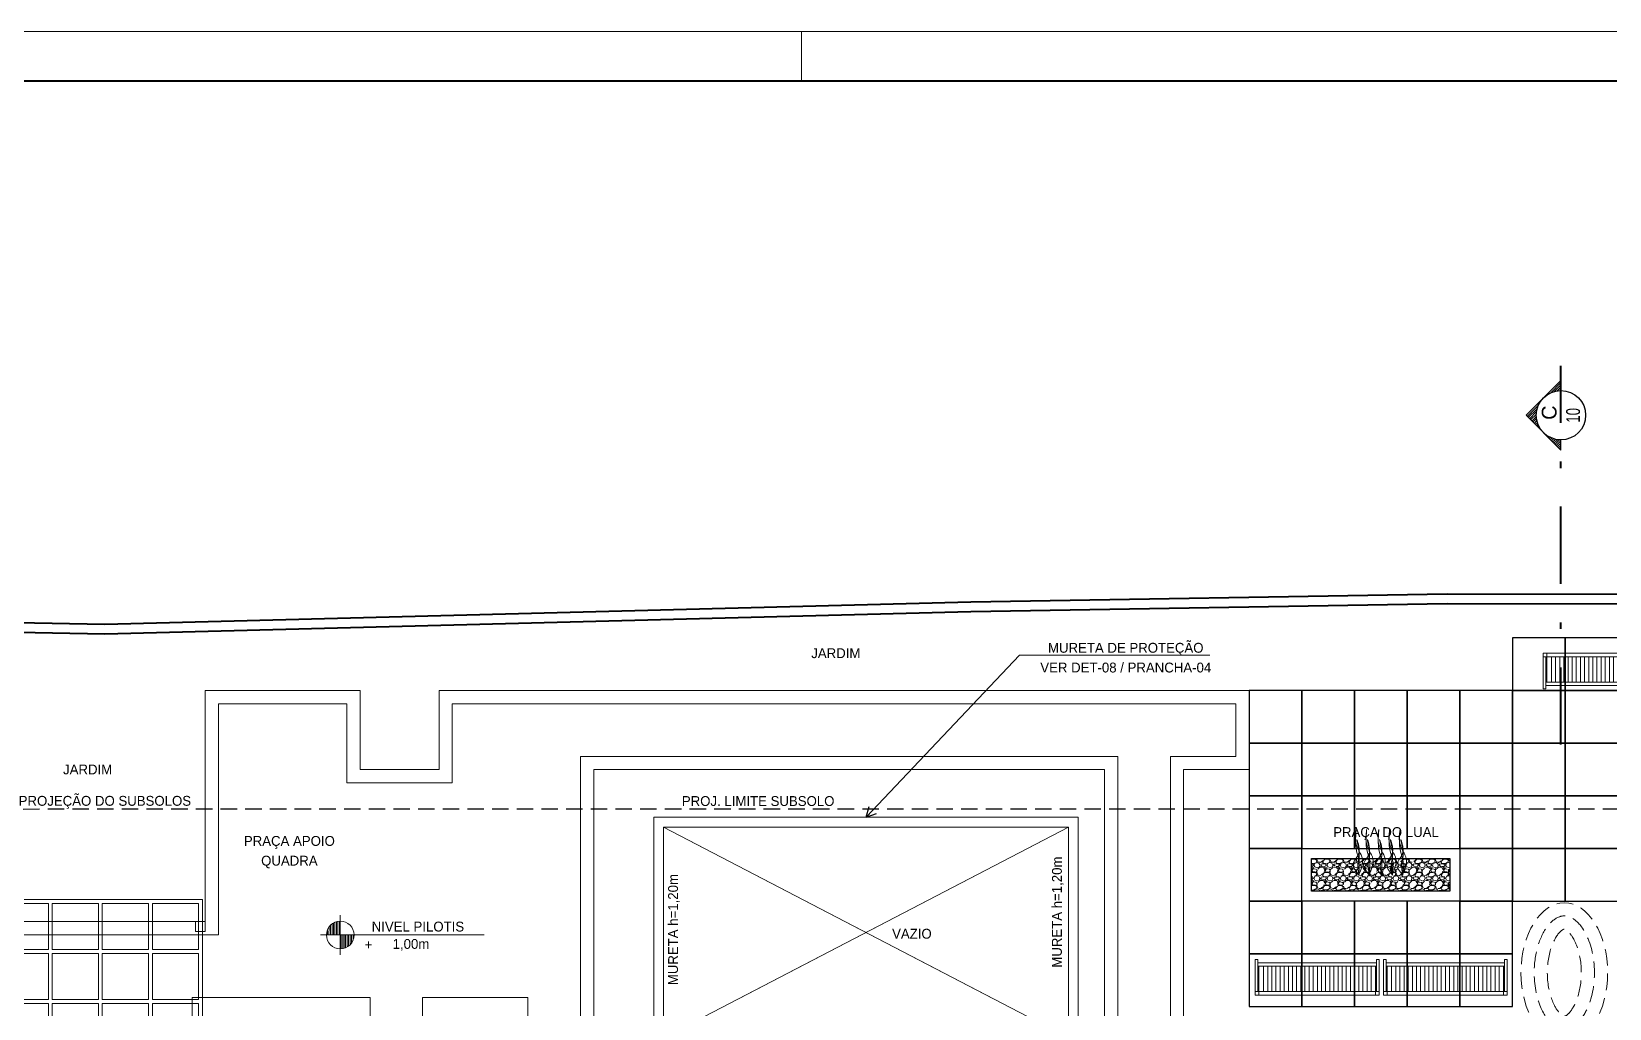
# Model space of a CAD drawing. Header units: metres. Extents: x -4.2 to 85, y -21.1 to 42.
# Drawn here: x 17.82 to 41.79, y 27.17 to 42.02 of the extents above; entities that cross this region are included whole.
import ezdxf
from ezdxf.enums import TextEntityAlignment as Align

# ---------------------------------------------------------------- set-up
doc = ezdxf.new("R2010")
doc.units = ezdxf.units.M
doc.header["$MEASUREMENT"] = 0
for name, pattern in [('175_51COM_R00---$0$XREF ÁREAS COMUNS LILAC$0$HIDDEN', [0.375, 0.25, -0.125]), ('CONTINU', [0]), ('DGN Style 3', [2.051842, 1.465602, -0.586241]), ('DGN Style 4', [2.346428, 1.172481, -0.586241, 0.001466, -0.586241]), ('HIDDEN', [0.375, 0.25, -0.125])]:
    doc.linetypes.add(name, pattern=pattern)
for name, color, linetype, lineweight in [('13 - Escadas', 7, 'Continuous', 0), ('175_51COM_R00---$0$57 - Altimetria de Terrenos', 240, 'Continuous', 13), ('21 - Hachuras', 7, 'Continuous', 0), ('31 - Pisos', 7, 'Continuous', 0), ('7 - Alvenaria', 7, 'Continuous', 0), ('Level 12-1', 7, 'Continuous', 0), ('Level 54', 7, 'Continuous', 0), ('Level 8-1', 7, 'Continuous', 0), ('PSG-CXO-IDE', 7, 'Continuous', 0), ('PSG-EQP-FIX', 7, 'Continuous', 0), ('PSG-LAYOUT', 7, 'Continuous', 9)]:
    doc.layers.add(name, color=color, linetype=linetype, lineweight=lineweight)
for name, color, linetype in [('PA-Arbusto', 2, 'Continuous'), ('PSG-EQP-MOV', 21, 'Continuous'), ('PSG-HTC', 8, 'Continuous'), ('PSG-MORROTE', 104, 'HIDDEN'), ('PSG-PERGOLADO', 8, 'Continuous')]:
    doc.layers.add(name, color=color, linetype=linetype)
doc.layers.add('PSG-ARE', color=6, linetype='Continuous', plot=False)
doc.styles.add('175_51COM_R00---$0$Style-INTL_ENGINEERING', font='INTL_ENGINEERING.shx')
doc.styles.add('Style-INTL_ENGINEERING', font='INTL_ENGINEERING.shx')
doc.dimstyles.get("Standard").update_dxf_attribs({"dimtxt": 0.18, "dimasz": 0.18, "dimexe": 0.18, "dimexo": 0.0625, "dimgap": 0.09, "dimtad": 0, "dimtih": 1, "dimtoh": 1, "dimdec": 4, "dimzin": 1, "dimdsep": 46, "dimtxsty": 'Standard', "dimcen": 0, "dimadec": 0, "dimazin": 0, "dimtfac": 1, "dimtdec": 4, "dimtofl": 0, "dimtmove": 0, "dimatfit": 3, "dimfxl": 0, "dimtolj": 1, "dimtzin": 1, "dimarcsym": 0})

# ---------------------------------------------------------------- blocks, each defined once
blk = doc.blocks.new('TerminatorOpen')
at = {"color": 0, "linetype": 'ByBlock', "lineweight": -2}
for q in [(-1, 0.5), (-1, 0), (-1, -0.5)]:
    blk.add_line((0, 0), q, dxfattribs=at)
blk = doc.blocks.new('*U434')
at = {"layer": '13 - Escadas', "color": 2, "linetype": 'Continuous', "lineweight": 30}
for p, q in [((0.068, 23.254), (-0.462, 22.724)), ((0.068, 23.099), (0.068, 23.254)), ((-0.462, 22.724), (0.067, 22.193)), ((0.067, 22.193), (0.068, 22.349))]:
    blk.add_line(p, q, dxfattribs=at)
at = {"layer": '13 - Escadas', "color": 2, "linetype": 'DGN Style 4', "lineweight": 40}
blk.add_line((0.066, 17.718), (0.067, 23.474), dxfattribs=at)
at = {"layer": '13 - Escadas', "color": 2, "linetype": 'Continuous', "lineweight": 13}
for p, q in [((0.068, 23.221), (-0.088, 23.065)), ((0.067, 23.185), (-0.033, 23.086)), ((0.067, 23.15), (0.012, 23.094)), ((0.068, 23.114), (0.051, 23.098)), ((-0.273, 22.88), (-0.446, 22.707)), ((-0.294, 22.824), (-0.428, 22.69)), ((-0.302, 22.78), (-0.411, 22.672)), ((-0.306, 22.741), (-0.393, 22.654)), ((-0.306, 22.705), (-0.375, 22.636)), ((-0.303, 22.674), (-0.357, 22.62)), ((-0.298, 22.643), (-0.338, 22.601)), ((-0.291, 22.615), (-0.323, 22.583)), ((-0.282, 22.588), (-0.305, 22.565)), ((-0.271, 22.564), (-0.287, 22.549)), ((-0.259, 22.54), (-0.268, 22.531)), ((-0.246, 22.519), (-0.252, 22.513)), ((-0.231, 22.498), (-0.234, 22.495)), ((-0.216, 22.479), (-0.216, 22.476)), ((-0.161, 22.427), (-0.163, 22.424)), ((-0.14, 22.412), (-0.146, 22.406)), ((-0.118, 22.399), (-0.128, 22.388)), ((-0.095, 22.386), (-0.11, 22.371)), ((-0.071, 22.375), (-0.093, 22.354)), ((-0.045, 22.365), (-0.074, 22.336)), ((-0.017, 22.358), (-0.057, 22.318)), ((0.013, 22.352), (-0.039, 22.302)), ((0.045, 22.349), (-0.021, 22.283)), ((0.067, 22.337), (-0.004, 22.265)), ((0.068, 22.301), (0.013, 22.247)), ((0.068, 22.267), (0.032, 22.229)), ((0.067, 22.23), (0.05, 22.213)), ((0.067, 22.196), (0.067, 22.195))]:
    blk.add_line(p, q, dxfattribs=at)
at = {"layer": '13 - Escadas', "color": 2, "linetype": 'Continuous', "lineweight": 30}
blk.add_circle((0.068, 22.725), 0.375, dxfattribs=at)
at = {"layer": '13 - Escadas', "color": 2, "linetype": 'Continuous', "lineweight": 13, "extrusion": (0, 0, -1)}
blk.add_arc((-0.068, 22.725), 0.375, 270.0007, 90.0007, dxfattribs=at)
at = {"layer": '13 - Escadas', "color": 2, "linetype": 'Continuous', "lineweight": 13}
for p in [(-0.198, 22.46), (-0.18, 22.442)]:
    blk.add_point(p, dxfattribs=at)
at = {"layer": '13 - Escadas', "color": 2, "linetype": 'Continuous', "lineweight": 30, "style": 'Style-INTL_ENGINEERING'}
blk.add_text('C', height=0.225, rotation=89.9993, dxfattribs=at).set_placement((-0.224, 22.655), align=Align.TOP_LEFT)
at = {"layer": '13 - Escadas', "color": 2, "linetype": 'Continuous', "lineweight": 13, "style": 'Style-INTL_ENGINEERING', "width": 0.714283}
blk.add_text('10', height=0.21, rotation=89.9993, dxfattribs=at).set_placement((0.252, 22.835), align=Align.MIDDLE_RIGHT)
blk = doc.blocks.new('*U407')
at = {"layer": '13 - Escadas', "color": 131, "linetype": 'Continuous', "lineweight": 13}
for p, q in [((-0.942, -0.3), (-0.942, 0.3)), ((-1.136, 0), (-1.136, 0.081)), ((-1.114, 0), (-1.113, 0.121)), ((-1.091, 0), (-1.091, 0.149)), ((-1.068, -0.001), (-1.068, 0.167)), ((-1.046, 0), (-1.046, 0.182)), ((-1.023, 0), (-1.023, 0.193)), ((-1.001, -0.001), (-1.001, 0.2)), ((-0.978, 0), (-0.978, 0.207)), ((-0.956, 0), (-0.956, 0.21)), ((-0.749, -0.081), (-0.749, 0)), ((-1.243, 0), (1.243, -0.001)), ((-0.93, -0.209), (-0.929, 0)), ((-0.906, -0.207), (-0.906, 0)), ((-0.884, -0.201), (-0.884, 0)), ((-0.861, -0.193), (-0.861, 0)), ((-0.839, -0.182), (-0.838, 0)), ((-0.816, -0.167), (-0.816, -0.001)), ((-0.794, -0.147), (-0.793, 0)), ((-0.771, -0.12), (-0.772, 0))]:
    blk.add_line(p, q, dxfattribs=at)
blk.add_circle((-0.943, -0.001), 0.21, dxfattribs=at)
at = {"layer": '13 - Escadas', "color": 131, "linetype": 'Continuous', "lineweight": 13, "style": 'Style-INTL_ENGINEERING'}
for s, height, p in [('NIVEL PILOTIS', 0.14999, (0.939, 0.127)), ('+', 0.15, (-0.457, -0.146)), ('1,00m', 0.15, (0.41, -0.137))]:
    blk.add_text(s, height=height, rotation=0.0007, dxfattribs=at).set_placement(p, align=Align.MIDDLE_RIGHT)
blk = doc.blocks.new('A$C3B4A4726')
at = {"layer": 'PSG-HTC', "linetype": 'ByBlock', "lineweight": -2}
h = blk.add_hatch(dxfattribs=at)
h.set_pattern_fill('GHIAIA4', color=251, scale=0.2, style=0, pattern_type=2)
h.set_pattern_definition([(228.0128, (0.294, 0.35), (-1.59999965, -1.80000027), [0.026907, -2.663818]), (184.9697, (0.276, 0.33), (2.40000021, 0.19999826), [0.0461736, -4.571185]), (132.5104, (0.23, 0.326), (1.99999814, -2.200001735), [0.0325576, -3.2232064]), (267.2737, (0.152, 0.276), (0.199999204, 4.00000006), [0.0420476, -4.1627116]), (292.8337, (0.15, 0.234), (-1.00000198, 2.399999282), [0.041231, -4.0818746]), (357.2737, (0.166, 0.196), (-4.00000006, 0.199999204), [0.0420476, -4.1627116]), (37.6942, (0.208, 0.194), (-2.60000147, -1.99999808), [0.055606, -5.50497]), (72.2553, (0.252, 0.228), (1.400002153, 4.399999246), [0.0524976, -5.197264]), (121.4296, (0.268, 0.278), (-1.600001647, 2.599999007), [0.04219, -4.1768146]), (175.2364, (0.246, 0.314), (2.20000019, -0.1999983), [0.048166, -2.360153]), (222.3974, (0.198, 0.318), (-2.40000147, -2.199998416), [0.0622896, -6.166675]), (138.8141, (0.35, 0.274), (-1.40000059, 1.19999946), [0.02126, -2.104769]), (171.4692, (0.334, 0.288), (2.599999657, -0.40000158), [0.0404474, -4.004302]), (225, (0.294, 0.294), (0, -0.2), [0.028284, -0.254558]), (203.1986, (0.28, 0.318), (0.99999995, 0.40000027), [0.015232, -1.507923]), (291.8014, (0.266, 0.312), (-0.2, 0.60000005), [0.02154, -1.055492]), (30.9638, (0.274, 0.292), (0.5999996, 0.4000005), [0.034986, -1.131205]), (161.565, (0.304, 0.31), (0.4, -0.1999997), [0.025298, -0.607157]), (16.3895, (0.15, 0.312), (2.00000044, 0.59999854), [0.03544, -3.508569]), (70.3462, (0.184, 0.322), (-0.79999905, -2.20000043), [0.029732, -2.9434816]), (293.1986, (0.304, 0.35), (-0.40000027, 0.99999995), [0.030463, -1.492692]), (343.6105, (0.316, 0.322), (-2.00000044, 0.59999854), [0.03544, -3.508569]), (339.444, (0.15, 0.188), (-1.00000037, 0.3999992), [0.034176, -1.674625]), (294.7751, (0.182, 0.176), (-0.99999844, 2.20000068), [0.028636, -2.834929]), (66.8014, (0.306, 0.15), (0.40000027, 0.99999995), [0.030463, -1.492692]), (17.354, (0.318, 0.178), (-2.600000404, -0.7999989), [0.033526, -3.319085]), (69.444, (0.208, 0.15), (-0.3999992, -1.00000037), [0.017088, -1.691713]), (101.31, (0.294, 0.15), (-0.1999995, 0.80000015), [0.010198, -1.009606]), (165.9638, (0.292, 0.16), (0.6000001, -0.1999996), [0.041231, -0.78339]), (186.009, (0.252, 0.17), (1.99999995, 0.199999863), [0.03821, -3.7827846]), (303.69, (0.274, 0.274), (-0.2000003, 0.3999999), [0.028844, -0.692266]), (353.1572, (0.29, 0.25), (3.399999873, -0.4000016), [0.050359, -4.9855126]), (60.9454, (0.34, 0.244), (-0.8, -1.40000008), [0.020591, -2.038535]), (90, (0.35, 0.262), (-0.2, 0.2), [0.012, -0.188]), (120.2564, (0.248, 0.176), (0.79999898, -1.40000049), [0.027785, -2.750704]), (48.0128, (0.234, 0.2), (1.59999965, 1.80000027), [0.053814, -2.63691]), (0, (0.27, 0.24), (0.2, 0.2), [0.052, -0.148]), (325.3048, (0.322, 0.24), (-1.99999885, 1.40000172), [0.031623, -3.130655]), (254.0546, (0.348, 0.222), (-0.19999998, -0.80000003), [0.02912, -1.426902]), (207.646, (0.34, 0.194), (-3.79999916, -2.000001543), [0.047413, -4.693895]), (175.4261, (0.298, 0.172), (-2.600000112, 0.19999896), [0.05016, -4.965815])])
h.paths.add_polyline_path([(0.15, 0.65), (2.25, 0.65), (2.25, 0.15), (0.15, 0.15)])
at = {"layer": 'PA-Arbusto'}
for points in [[(0, 0.8), (2.4, 0.8), (2.4, 0), (0, 0)], [(0.15, 0.65), (2.25, 0.65), (2.25, 0.15), (0.15, 0.15)]]:
    blk.add_lwpolyline(points, close=True, dxfattribs=at)
at = {"layer": 'PSG-EQP-FIX', "linetype": 'CONTINU', "lineweight": 13}
for points in [[(0.863, 0.392), (0.923, 0.645), (0.82, 0.898), (0.827, 1.088), (0.824, 0.803), (0.864, 0.655), (0.863, 0.393)], [(1.021, 0.392), (1.081, 0.645), (0.978, 0.898), (0.985, 1.088), (0.983, 0.803), (1.023, 0.655), (1.022, 0.393)], [(1.207, 0.392), (1.266, 0.645), (1.163, 0.898), (1.17, 1.088), (1.168, 0.803), (1.208, 0.655), (1.207, 0.393)], [(1.371, 0.392), (1.431, 0.645), (1.328, 0.898), (1.335, 1.088), (1.333, 0.803), (1.373, 0.655), (1.372, 0.393)], [(1.529, 0.392), (1.588, 0.645), (1.486, 0.898), (1.493, 1.088), (1.49, 0.803), (1.53, 0.655), (1.529, 0.393)], [(0.87, 0.392), (0.781, 0.567), (0.87, 0.744), (0.838, 0.935), (0.873, 0.691), (0.852, 0.57), (0.87, 0.392)], [(1.029, 0.392), (0.94, 0.567), (1.029, 0.744), (0.997, 0.935), (1.031, 0.691), (1.01, 0.57), (1.028, 0.392)], [(1.214, 0.392), (1.125, 0.567), (1.214, 0.744), (1.182, 0.935), (1.216, 0.691), (1.195, 0.57), (1.213, 0.392)], [(1.379, 0.392), (1.29, 0.567), (1.379, 0.744), (1.347, 0.935), (1.381, 0.691), (1.36, 0.57), (1.378, 0.392)], [(1.536, 0.392), (1.447, 0.567), (1.536, 0.744), (1.504, 0.935), (1.539, 0.691), (1.517, 0.57), (1.536, 0.392)]]:
    blk.add_spline(points, degree=3, dxfattribs=at)
blk = doc.blocks.new('Bco Tramontina 10800_073')
at = {"layer": 'PSG-LAYOUT', "color": 25}
for p, q in [((0.884, 0), (-0.884, 0)), ((-0.94, -0.056), (-0.94, -0.545)), ((-0.9, -0.545), (-0.9, -0.056)), ((0.884, -0.056), (-0.884, -0.056)), ((-0.884, -0.056), (-0.884, -0.442)), ((-0.815, -0.056), (-0.815, -0.442)), ((-0.752, -0.056), (-0.752, -0.442)), ((-0.689, -0.056), (-0.689, -0.442)), ((-0.626, -0.056), (-0.626, -0.442)), ((-0.563, -0.056), (-0.563, -0.442)), ((-0.5, -0.056), (-0.5, -0.442)), ((-0.437, -0.056), (-0.437, -0.442)), ((-0.375, -0.056), (-0.375, -0.442)), ((-0.312, -0.056), (-0.312, -0.442)), ((-0.249, -0.056), (-0.249, -0.442)), ((-0.186, -0.056), (-0.186, -0.442)), ((-0.123, -0.056), (-0.123, -0.442)), ((-0.06, -0.056), (-0.06, -0.442)), ((0.003, -0.056), (0.003, -0.442)), ((0.066, -0.056), (0.066, -0.442)), ((0.129, -0.056), (0.129, -0.442)), ((0.192, -0.056), (0.192, -0.442)), ((0.255, -0.056), (0.255, -0.442)), ((0.317, -0.056), (0.317, -0.442)), ((0.38, -0.056), (0.38, -0.442)), ((0.443, -0.056), (0.443, -0.442)), ((0.506, -0.056), (0.506, -0.442)), ((0.569, -0.056), (0.569, -0.442)), ((0.632, -0.056), (0.632, -0.442)), ((0.695, -0.056), (0.695, -0.442)), ((0.758, -0.056), (0.758, -0.442)), ((0.821, -0.056), (0.821, -0.442)), ((0.884, -0.056), (0.884, -0.442)), ((0.9, -0.545), (0.9, -0.056)), ((0.94, -0.056), (0.94, -0.545)), ((0.9, -0.442), (-0.9, -0.442)), ((-0.94, -0.545), (-0.9, -0.545)), ((0.9, -0.492), (-0.9, -0.492)), ((0.94, -0.545), (0.9, -0.545))]:
    blk.add_line(p, q, dxfattribs=at)
for points in [[(-0.94, -0.056), (-0.884, -0.056), (-0.884, 0), (-0.94, 0)], [(0.94, -0.056), (0.884, -0.056), (0.884, 0), (0.94, 0)]]:
    blk.add_lwpolyline(points, close=True, dxfattribs=at)
blk = doc.blocks.new('A$C6BA34AE6')
at = {"layer": 'PSG-ARE', "lineweight": 13}
for points in [[(0.105, -0.335), (-0.045, -0.335), (-0.045, -0.485), (0.105, -0.485)], [(3.145, -0.335), (2.995, -0.335), (2.995, -0.485), (3.145, -0.485)], [(0.105, -3.373), (-0.045, -3.373), (-0.045, -3.523), (0.105, -3.523)], [(2.995, -3.373), (3.145, -3.373), (3.145, -3.523), (2.995, -3.523)]]:
    blk.add_lwpolyline(points, close=True, dxfattribs=at)
at = {"layer": 'PSG-PERGOLADO', "color": 1, "linetype": 'Continuous', "lineweight": 13}
for points in [[(0, -3.858), (0, 0), (3.1, 0), (3.1, -3.857)], [(0.06, -0.76), (0.06, -0.06), (0.76, -0.06), (0.76, -0.76)], [(0.82, -0.76), (0.82, -0.06), (1.52, -0.06), (1.52, -0.76)], [(1.58, -0.76), (1.58, -0.06), (2.28, -0.06), (2.28, -0.76)], [(2.34, -0.76), (2.34, -0.06), (3.04, -0.06), (3.04, -0.76)], [(0.06, -1.52), (0.06, -0.82), (0.76, -0.82), (0.76, -1.52)], [(0.82, -1.52), (0.82, -0.82), (1.52, -0.82), (1.52, -1.52)], [(1.58, -1.52), (1.58, -0.82), (2.28, -0.82), (2.28, -1.52)], [(2.34, -1.52), (2.34, -0.82), (3.04, -0.82), (3.04, -1.52)], [(0.06, -2.279), (0.06, -1.579), (0.76, -1.579), (0.76, -2.279)], [(0.82, -2.279), (0.82, -1.579), (1.52, -1.579), (1.52, -2.279)], [(1.58, -2.279), (1.58, -1.579), (2.28, -1.579), (2.28, -2.279)], [(2.34, -2.279), (2.34, -1.579), (3.04, -1.579), (3.04, -2.279)], [(0.06, -3.039), (0.06, -2.339), (0.76, -2.339), (0.76, -3.039)], [(0.82, -3.039), (0.82, -2.339), (1.52, -2.339), (1.52, -3.039)], [(1.58, -3.039), (1.58, -2.339), (2.28, -2.339), (2.28, -3.039)], [(2.34, -3.039), (2.34, -2.339), (3.04, -2.339), (3.04, -3.039)], [(0.06, -3.798), (0.06, -3.098), (0.76, -3.098), (0.76, -3.798)], [(0.82, -3.798), (0.82, -3.098), (1.52, -3.098), (1.52, -3.798)], [(1.58, -3.798), (1.58, -3.098), (2.28, -3.098), (2.28, -3.798)], [(2.34, -3.798), (2.34, -3.098), (3.04, -3.098), (3.04, -3.798)]]:
    blk.add_lwpolyline(points, close=True, dxfattribs=at)
for points in [[(0, -0.335), (-0.045, -0.335), (-0.045, -0.485), (0, -0.485)], [(0.06, -0.335), (0.105, -0.335), (0.105, -0.485), (0.06, -0.485)], [(3.04, -0.335), (2.995, -0.335), (2.995, -0.485), (3.04, -0.485)], [(3.1, -0.335), (3.145, -0.335), (3.145, -0.485), (3.1, -0.485)], [(0, -3.373), (-0.045, -3.373), (-0.045, -3.523), (0, -3.523)], [(0.06, -3.373), (0.105, -3.373), (0.105, -3.523), (0.06, -3.523)], [(3.04, -3.373), (2.995, -3.373), (2.995, -3.523), (3.04, -3.523)], [(3.1, -3.373), (3.145, -3.373), (3.145, -3.523), (3.1, -3.523)]]:
    blk.add_lwpolyline(points, dxfattribs=at)
blk = doc.blocks.new('pilotis_as built')
at = {"layer": 'Level 12-1', "color": 7, "linetype": 'Continuous', "lineweight": 0}
for p, q in [((6.301, 0), (0.15, 3.205)), ((0.15, 0), (6.301, 3.205))]:
    blk.add_line(p, q, dxfattribs=at)
at = {"layer": 'Level 8-1', "color": 7, "linetype": 'Continuous', "lineweight": 13, "flags": 128}
for points in [[(0, 0), (6.451, 0), (6.451, 3.355), (0, 3.355)], [(0.15, 0), (6.301, 0), (6.301, 3.205), (0.15, 3.205)]]:
    blk.add_lwpolyline(points, close=True, dxfattribs=at)

msp = doc.modelspace()

# ---------------------------------------------------------------- linework, layer by layer
at = {"layer": '175_51COM_R00---$0$57 - Altimetria de Terrenos', "linetype": '175_51COM_R00---$0$XREF ÁREAS COMUNS LILAC$0$HIDDEN', "lineweight": 30}
msp.add_lwpolyline([(2.319, 30.203), (50.405, 30.206), (50.405, 33.527), (58.938, 33.625), (59.297, 2.009), (8.148, 2.008), (8.148, -3.053), (1.858, -3.048), (2.319, 30.203)], close=True, dxfattribs=at)
at = {"layer": '21 - Hachuras', "color": 250, "linetype": 'Continuous', "lineweight": 13}
msp.add_line((41.12, 32.804), (41.12, 32.574), dxfattribs=at)
at = {"layer": '31 - Pisos', "color": 30, "linetype": 'Continuous', "lineweight": 13}
for p, q in [((20.461, 28.492), (20.461, 32.004)), ((20.461, 32.004), (22.814, 32.004)), ((22.814, 32.004), (22.814, 30.804)), ((24.014, 30.804), (24.015, 32.004)), ((24.015, 32.004), (36.32, 32.004)), ((20.661, 28.292), (20.661, 31.804)), ((20.661, 31.804), (22.614, 31.804)), ((22.614, 31.804), (22.614, 30.604)), ((24.214, 30.604), (24.214, 31.804)), ((24.214, 31.804), (36.12, 31.804)), ((36.12, 31.004), (36.12, 31.804)), ((34.324, 31.004), (26.164, 31.004)), ((26.164, 31.004), (26.164, 25.089)), ((34.324, 22.939), (34.324, 31.004)), ((36.12, 31.004), (35.124, 31.004)), ((35.124, 31.004), (35.124, 22.139)), ((22.814, 30.804), (24.014, 30.804)), ((26.364, 25.289), (26.364, 30.804)), ((26.364, 30.804), (34.124, 30.804)), ((34.124, 30.804), (34.124, 23.139)), ((22.614, 30.604), (24.214, 30.604)), ((17.272, 28.492), (20.461, 28.492)), ((17.472, 28.292), (20.661, 28.292)), ((22.964, 27.341), (20.261, 27.341)), ((20.261, 27.341), (20.261, 25.504)), ((22.964, 25.089), (22.964, 27.341)), ((25.364, 27.341), (23.764, 27.341)), ((23.764, 27.341), (23.764, 25.089)), ((25.364, 25.089), (25.364, 27.341))]:
    msp.add_line(p, q, dxfattribs=at)
msp.add_lwpolyline([(36.32, 30.804), (35.324, 30.804), (35.324, 21.939)], dxfattribs=at)
at = {"layer": '7 - Alvenaria', "color": 2, "linetype": 'Continuous', "lineweight": 0}
msp.add_line((35.724, 32.542), (32.83, 32.542), dxfattribs=at)
at = {"layer": '7 - Alvenaria', "color": 7, "linetype": 'Continuous', "lineweight": 40, "flags": 128}
msp.add_lwpolyline([(59.253, -7.05), (58.79, 33.478), (45.694, 33.318), (39.329, 33.323), (32.093, 33.203), (18.934, 32.863), (2.506, 33.176), (1.961, -6.254), (1.811, -6.255), (2.358, 33.328), (18.933, 33.013), (32.09, 33.353), (39.328, 33.473), (45.693, 33.468), (58.938, 33.63), (59.403, -7.053), (59.253, -7.05)], dxfattribs=at)
at = {"layer": 'Level 12-1', "color": 7, "linetype": 'Continuous', "lineweight": 0}
for p, q in [((32.424, 27.325), (27.424, 29.93)), ((28.575, 27.325), (33.575, 29.93))]:
    msp.add_line(p, q, dxfattribs=at)
at = {"layer": 'Level 54', "color": 131, "linetype": 'Continuous', "lineweight": 0}
msp.add_line((29.518, 42.02), (29.519, 41.27), dxfattribs=at)
at = {"layer": 'Level 54', "color": 131, "linetype": 'Continuous', "lineweight": 40}
msp.add_line((-2.282, 41.271), (84.269, 41.27), dxfattribs=at)
at = {"layer": 'Level 54', "color": 131, "linetype": 'Continuous', "lineweight": 0, "flags": 128}
msp.add_lwpolyline([(85.018, 42.02), (-4.158, 42.02), (-4.158, -21.055), (85.018, -21.055)], close=True, dxfattribs=at)
at = {"layer": 'Level 8-1', "color": 7, "linetype": 'Continuous', "lineweight": 13, "flags": 128}
for points in [[(33.725, 27.325), (33.725, 30.08), (27.274, 30.08), (27.274, 27.325)], [(33.575, 27.325), (33.575, 29.93), (27.424, 29.93), (27.424, 27.325)]]:
    msp.add_lwpolyline(points, dxfattribs=at)
at = {"layer": 'PA-Arbusto'}
for points in [[(40.32, 32.004), (41.12, 32.004), (41.12, 32.804), (40.32, 32.804), (40.32, 32.004)], [(41.12, 32.004), (41.92, 32.004), (41.92, 32.804), (41.12, 32.804), (41.12, 32.004)], [(36.32, 31.204), (37.12, 31.204), (37.12, 32.004), (36.32, 32.004), (36.32, 31.204)], [(37.12, 31.204), (37.92, 31.204), (37.92, 32.004), (37.12, 32.004), (37.12, 31.204)], [(37.92, 31.204), (38.72, 31.204), (38.72, 32.004), (37.92, 32.004), (37.92, 31.204)], [(38.72, 31.204), (39.52, 31.204), (39.52, 32.004), (38.72, 32.004), (38.72, 31.204)], [(39.52, 31.204), (40.32, 31.204), (40.32, 32.004), (39.52, 32.004), (39.52, 31.204)], [(40.32, 31.204), (41.12, 31.204), (41.12, 32.004), (40.32, 32.004), (40.32, 31.204)], [(41.12, 31.204), (41.92, 31.204), (41.92, 32.004), (41.12, 32.004), (41.12, 31.204)], [(36.32, 30.404), (37.12, 30.404), (37.12, 31.204), (36.32, 31.204), (36.32, 30.404)], [(37.12, 30.404), (37.92, 30.404), (37.92, 31.204), (37.12, 31.204), (37.12, 30.404)], [(37.92, 30.404), (38.72, 30.404), (38.72, 31.204), (37.92, 31.204), (37.92, 30.404)], [(38.72, 30.404), (39.52, 30.404), (39.52, 31.204), (38.72, 31.204), (38.72, 30.404)], [(39.52, 30.404), (40.32, 30.404), (40.32, 31.204), (39.52, 31.204), (39.52, 30.404)], [(40.32, 30.404), (41.12, 30.404), (41.12, 31.204), (40.32, 31.204), (40.32, 30.404)], [(41.12, 30.404), (41.92, 30.404), (41.92, 31.204), (41.12, 31.204), (41.12, 30.404)], [(36.32, 29.604), (37.12, 29.604), (37.12, 30.404), (36.32, 30.404), (36.32, 29.604)], [(37.12, 29.604), (37.92, 29.604), (37.92, 30.404), (37.12, 30.404), (37.12, 29.604)], [(37.92, 29.604), (38.72, 29.604), (38.72, 30.404), (37.92, 30.404), (37.92, 29.604)], [(38.72, 29.604), (39.52, 29.604), (39.52, 30.404), (38.72, 30.404), (38.72, 29.604)], [(39.52, 29.604), (40.32, 29.604), (40.32, 30.404), (39.52, 30.404), (39.52, 29.604)], [(40.32, 29.604), (41.12, 29.604), (41.12, 30.404), (40.32, 30.404), (40.32, 29.604)], [(41.12, 29.604), (41.92, 29.604), (41.92, 30.404), (41.12, 30.404), (41.12, 29.604)], [(36.32, 28.804), (37.12, 28.804), (37.12, 29.604), (36.32, 29.604), (36.32, 28.804)], [(37.12, 29.604), (39.52, 29.604), (39.52, 28.804), (37.12, 28.804)], [(39.52, 28.804), (40.32, 28.804), (40.32, 29.604), (39.52, 29.604), (39.52, 28.804)], [(40.32, 28.804), (41.12, 28.804), (41.12, 29.604), (40.32, 29.604), (40.32, 28.804)], [(41.12, 28.804), (41.92, 28.804), (41.92, 29.604), (41.12, 29.604), (41.12, 28.804)], [(36.32, 28.004), (37.12, 28.004), (37.12, 28.804), (36.32, 28.804), (36.32, 28.004)], [(37.12, 28.004), (37.92, 28.004), (37.92, 28.804), (37.12, 28.804), (37.12, 28.004)], [(37.92, 28.004), (38.72, 28.004), (38.72, 28.804), (37.92, 28.804), (37.92, 28.004)], [(38.72, 28.004), (39.52, 28.004), (39.52, 28.804), (38.72, 28.804), (38.72, 28.004)], [(39.52, 28.004), (40.32, 28.004), (40.32, 28.804), (39.52, 28.804), (39.52, 28.004)], [(36.32, 27.204), (37.12, 27.204), (37.12, 28.004), (36.32, 28.004), (36.32, 27.204)], [(37.12, 27.204), (37.92, 27.204), (37.92, 28.004), (37.12, 28.004), (37.12, 27.204)], [(37.92, 27.204), (38.72, 27.204), (38.72, 28.004), (37.92, 28.004), (37.92, 27.204)], [(38.72, 27.204), (39.52, 27.204), (39.52, 28.004), (38.72, 28.004), (38.72, 27.204)], [(39.52, 27.204), (40.32, 27.204), (40.32, 28.004), (39.52, 28.004), (39.52, 27.204)]]:
    msp.add_lwpolyline(points, close=True, dxfattribs=at)
at = {"layer": 'PSG-CXO-IDE', "color": 131, "linetype": 'DGN Style 3', "lineweight": 0, "flags": 128}
msp.add_lwpolyline([(2.358, 33.328), (1.811, -6.255), (18.717, -6.212), (31.612, -6.518), (38.43, -6.548), (45.404, -6.752), (59.403, -7.053), (58.938, 33.63), (45.693, 33.468), (39.328, 33.473), (32.09, 33.353), (18.933, 33.013)], close=True, dxfattribs=at)
at = {"layer": 'PSG-MORROTE', "lineweight": 13}
msp.add_ellipse((41.109, 27.716), major_axis=(0, -1.063), ratio=0.619205, dxfattribs=at)
for points, knots in [([(41.109, 26.853), (41.151, 26.853), (41.195, 26.865), (41.292, 26.927), (41.345, 26.979), (41.44, 27.124), (41.482, 27.216), (41.565, 27.502), (41.581, 27.72), (41.526, 28.119), (41.455, 28.299), (41.311, 28.492), (41.248, 28.54), (41.139, 28.584), (41.092, 28.585), (40.985, 28.549), (40.922, 28.507), (40.804, 28.359), (40.749, 28.256), (40.673, 28.011), (40.652, 27.871), (40.649, 27.538), (40.685, 27.346), (40.801, 27.071), (40.872, 26.976), (41.001, 26.871), (41.057, 26.853), (41.109, 26.853)], [0, 0, 0, 0, 0.377473, 0.377473, 0.754946, 0.754946, 1.132419, 1.132419, 1.789807, 1.789807, 2.447195, 2.447195, 2.897217, 2.897217, 3.347238, 3.347238, 3.79726, 3.79726, 4.247281, 4.247281, 4.697303, 4.697303, 5.308826, 5.308826, 5.818038, 5.818038, 6.283185, 6.283185, 6.283185, 6.283185]), ([(41.109, 28.379), (41.106, 28.379), (41.097, 28.377), (41.067, 28.358), (41.045, 28.34), (40.975, 28.254), (40.921, 28.151), (40.855, 27.895), (40.843, 27.745), (40.868, 27.459), (40.906, 27.325), (40.988, 27.159), (41.03, 27.107), (41.079, 27.064), (41.094, 27.056), (41.106, 27.052), (41.106, 27.053), (41.109, 27.053)], [3.248853, 3.248853, 3.248853, 3.248853, 3.51782, 3.51782, 3.786786, 3.786786, 4.320159, 4.320159, 4.853532, 4.853532, 5.386904, 5.386904, 5.786344, 5.786344, 6.065366, 6.065366, 6.283185, 6.283185, 6.283185, 6.283185]), ([(41.109, 27.053), (41.112, 27.053), (41.112, 27.052), (41.131, 27.06), (41.149, 27.071), (41.194, 27.116), (41.219, 27.148), (41.292, 27.275), (41.335, 27.397), (41.373, 27.669), (41.371, 27.819), (41.321, 28.081), (41.273, 28.198), (41.197, 28.315), (41.168, 28.343), (41.126, 28.375), (41.112, 28.379), (41.109, 28.379)], [0, 0, 0, 0, 0.27439, 0.27439, 0.548779, 0.548779, 0.823169, 0.823169, 1.344001, 1.344001, 1.864833, 1.864833, 2.385665, 2.385665, 2.704328, 2.704328, 3.013792, 3.013792, 3.013792, 3.013792])]:
    msp.add_open_spline(points, degree=3, knots=knots, dxfattribs=at)

# ---------------------------------------------------------------- block references
at = {"color": 1, "linetype": 'Continuous', "lineweight": 13}
msp.add_blockref('pilotis_as built', (27.274, 26.725), dxfattribs=at)
at = {"layer": '13 - Escadas', "color": 2, "linetype": 'Continuous', "lineweight": 30}
msp.add_blockref('*U434', (40.99, 13.464), dxfattribs=at)
at = {"layer": '13 - Escadas', "color": 131, "linetype": 'Continuous', "lineweight": 13}
msp.add_blockref('*U407', (23.455, 28.29), dxfattribs=at)
at = {"layer": 'PSG-EQP-FIX', "lineweight": 13}
for name, p in [('A$C3B4A4726', (37.12, 28.804)), ('A$C6BA34AE6', (17.317, 28.827))]:
    msp.add_blockref(name, p, dxfattribs=at)
at = {"layer": 'PSG-EQP-MOV', "linetype": 'Continuous'}
msp.add_blockref('Bco Tramontina 10800_073', (41.728, 32.574), dxfattribs=at)
at = {"layer": 'PSG-EQP-MOV', "linetype": 'Continuous', "xscale": -1, "rotation": 180}
for p in [(37.354, 27.372), (39.3, 27.372)]:
    msp.add_blockref('Bco Tramontina 10800_073', p, dxfattribs=at)

# ---------------------------------------------------------------- texts
at = {"layer": '175_51COM_R00---$0$57 - Altimetria de Terrenos', "linetype": '175_51COM_R00---$0$XREF ÁREAS COMUNS LILAC$0$HIDDEN', "lineweight": 0, "style": '175_51COM_R00---$0$Style-INTL_ENGINEERING'}
msp.add_text('PROJEÇÃO DO SUBSOLOS', height=0.15, dxfattribs=at).set_placement((18.936, 30.328), align=Align.MIDDLE_CENTER)
at = {"layer": '7 - Alvenaria', "color": 2, "linetype": 'Continuous', "lineweight": 13, "char_height": 0.15, "attachment_point": 5, "line_spacing_factor": 1.200006, "style": 'Style-INTL_ENGINEERING'}
for s, insert in [('JARDIM\\P', (30.041, 32.571)), ('MURETA DE PROTEÇÃO\\PVER DET-08 / PRANCHA-04\\P', (34.446, 32.503)), ('JARDIM\\P', (18.674, 30.804)), ('PROJ. LIMITE SUBSOLO\\P', (28.861, 30.324)), ('PRAÇA APOIO\\PQUADRA\\P', (21.739, 29.548)), ('PRAÇA DO LUAL\\P', (38.4, 29.83)), ('VAZIO\\P', (31.197, 28.307))]:
    msp.add_mtext(s, dxfattribs=dict(at, insert=insert))
at = {"layer": '7 - Alvenaria', "color": 2, "linetype": 'Continuous', "lineweight": 13, "char_height": 0.15, "attachment_point": 5, "rotation": 90, "line_spacing_factor": 1.200006, "style": 'Style-INTL_ENGINEERING'}
for insert in [(33.414, 28.637), (27.582, 28.371)]:
    msp.add_mtext('MURETA h=1,20m\\P', dxfattribs=dict(at, insert=insert))

# ---------------------------------------------------------------- leaders
at = {"layer": '7 - Alvenaria', "color": 2, "linetype": 'Continuous', "lineweight": 13}
msp.add_leader([(30.5, 30.08), (32.83, 32.542)], dimstyle='Standard', override={"dimtxt": 0.14925, "dimasz": 0.14925, "dimgap": 0, "dimtad": 1, "dimtxsty": 'Style-INTL_ENGINEERING', "dimldrblk": 'TerminatorOpen'}, dxfattribs=at)

doc.saveas('drawing.dxf')
